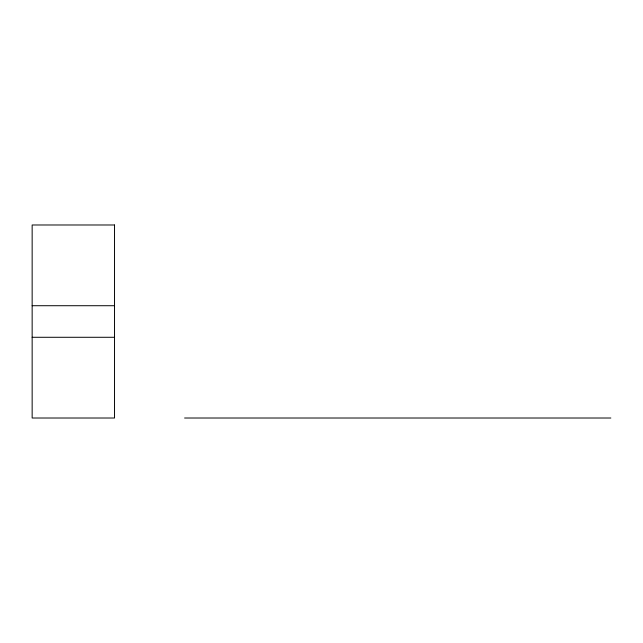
<?xml version="1.0" encoding="UTF-8"?>
<svg xmlns="http://www.w3.org/2000/svg" width="643" height="643" viewBox="0 0 643 643"><rect width="100%" height="100%" fill="white"/><g stroke="black" fill="none" stroke-linecap="round" stroke-linejoin="round"><path stroke-width="0.96" d="M32.15 305.714L114.526 305.714M32.15 337.286L114.526 337.286M184.589 418.014L610.85 418.014M114.526 224.986L32.15 224.986L32.15 418.014L114.526 418.014L114.526 224.986"/></g></svg>
